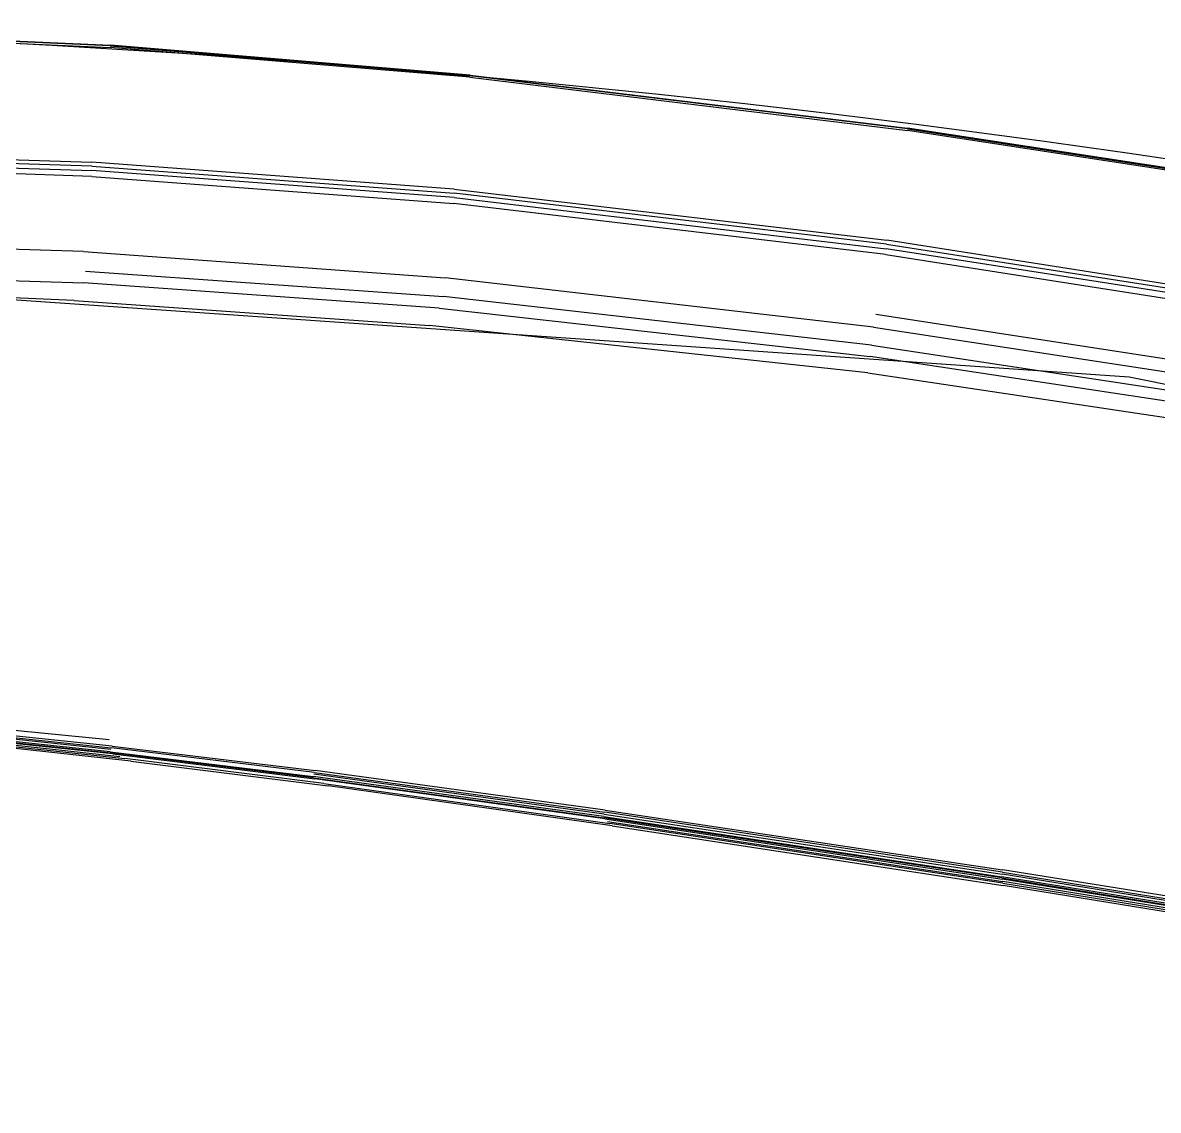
# Model space of a CAD drawing. Extents: x 526875 to 527530, y 3493038 to 3493574.
# Drawn here: x 527136.926 to 527138.334, y 3493326.176 to 3493327.525 of the extents above; entities that cross this region are included whole.
import ezdxf

# ---------------------------------------------------------------- set-up
doc = ezdxf.new("R2010")
doc.units = 0
doc.header["$LTSCALE"] = 2
doc.layers.get('0').update_dxf_attribs({"linetype": 'CONTINUOUS'})
doc.layers.add('L-WATER水景', color=5, linetype='CONTINUOUS')
doc.layers.add('W-_BOLLARD系船栓', color=4, linetype='CONTINUOUS')

# ---------------------------------------------------------------- blocks, each defined once
blk = doc.blocks.new('$matou$00000056')
at = {"color": 0, "linetype": 'Continuous'}
for p, q in [((-4144.49, -899.67, 0), (-3785.25, -1012.91, 0)), ((-3785.21, -1011.78, 0), (-4144.27, -898.59, 0)), ((-4143.94, -897.6, 0), (-3785.29, -1010.69, 0)), ((-4142.69, -895.41, 0), (-3785.6, -1008.08, 0)), ((-3785.74, -1006.29, 0), (-4141.66, -893.98, 0)), ((-4140.26, -892.15, 0), (-3785.8, -1004.01, 0)), ((-4144.67, -902.64, 0), (-3785.53, -1015.77, 0)), ((-3785.69, -1017.76, 0), (-4144.65, -904.78, 0)), ((-4144.56, -907.55, 0), (-3785.82, -1020.29, 0)), ((-3518.5, -1084.46, 0), (-3785.8, -1004.01, 0)), ((-3785.74, -1006.29, 0), (-3516.95, -1087.04, 0)), ((-3515.59, -1089.06, 0), (-3785.6, -1008.08, 0)), ((-3513.45, -1096.97, 0), (-3785.53, -1015.77, 0)), ((-3513.64, -1091.95, 0), (-3785.29, -1010.69, 0)), ((-3513, -1094.26, 0), (-3785.25, -1012.91, 0)), ((-3785.21, -1011.78, 0), (-3513.13, -1093.11, 0)), ((-3514.24, -1101.03, 0), (-3785.82, -1020.29, 0)), ((-3785.69, -1017.76, 0), (-3513.85, -1098.78, 0)), ((-3518.5, -1084.46, 0), (-3324.34, -1139.31, 0)), ((-3321.43, -1142.06, 0), (-3516.95, -1087.04, 0)), ((-3513.64, -1091.95, 0), (-3315.45, -1147.29, 0)), ((-3314.52, -1148.48, 0), (-3513.13, -1093.11, 0)), ((-3513, -1094.26, 0), (-3314.21, -1149.63, 0)), ((-3514.24, -1101.03, 0), (-3315.92, -1155.85, 0)), ((-3315.37, -1153.85, 0), (-3513.85, -1098.78, 0)), ((-3513.45, -1096.97, 0), (-3314.79, -1152.21, 0)), ((-3189.34, -1174.37, 0), (-3324.34, -1139.31, 0)), ((-3321.43, -1142.06, 0), (-3185.34, -1177.21, 0)), ((-3177.17, -1182.59, 0), (-3315.45, -1147.29, 0)), ((-3314.52, -1148.48, 0), (-3175.88, -1183.8, 0)), ((-3175.39, -1184.94, 0), (-3314.21, -1149.63, 0)), ((-3176.94, -1190.81, 0), (-3315.92, -1155.85, 0)), ((-3315.37, -1153.85, 0), (-3176.47, -1188.96, 0)), ((-3189.34, -1174.37, 0), (-3099.5, -1195.46, 0)), ((-3094.8, -1198.32, 0), (-3185.34, -1177.21, 0)), ((-3181.94, -1179.43, 0), (-3090.83, -1200.57, 0)), ((-3177.17, -1182.59, 0), (-3085.25, -1203.75, 0)), ((-3083.4, -1210.13, 0), (-3176.47, -1188.96, 0)), ((-3175.91, -1187.43, 0), (-3083.16, -1208.59, 0)), ((-3083.7, -1204.96, 0), (-3175.88, -1183.8, 0)), ((-3175.39, -1184.94, 0), (-3083.03, -1206.11, 0)), ((-3176.94, -1190.81, 0), (-3083.39, -1212.01, 0)), ((-3080.69, -1218.41, 0), (-3175.17, -1197.56, 0)), ((-3709.16, -1539.59, 0), (-4065.95, -1434.02, 0)), ((-4063.73, -1451.41, 0), (-3711.24, -1556.57, 0)), ((-3712.47, -1568.07, 0), (-4063.28, -1462.95, 0)), ((-3714.51, -1586.59, 0), (-4066.52, -1480.6, 0)), ((-4069.61, -1492.8, 0), (-3716.35, -1599.59, 0)), ((-3709.16, -1539.59, 0), (-3408.87, -1609.66, 0)), ((-4084.72, -1556.81, 0), (-3725.76, -1667.01, 0)), ((-3725.19, -1661.09, 0), (-4083.7, -1551.01, 0)), ((-3416.06, -1627.09, 0), (-3711.24, -1556.57, 0)), ((-3726.09, -1671.65, 0), (-4085.35, -1561.46, 0)), ((-4085.74, -1565.51, 0), (-3726.32, -1675.64, 0)), ((-3712.47, -1568.07, 0), (-3419.48, -1638.93, 0)), ((-3714.51, -1586.59, 0), (-3421.14, -1658.04, 0)), ((-3165.02, -1652.73, 0), (-3408.87, -1609.66, 0)), ((-3416.06, -1627.09, 0), (-3172.07, -1670.33, 0)), ((-3173.74, -1682.51, 0), (-3419.48, -1638.93, 0)), ((-3172.96, -1702.65, 0), (-3421.14, -1658.04, 0)), ((-3165.02, -1652.73, 0), (-2977.56, -1677.33, 0)), ((-3725.19, -1661.09, 0), (-3429.58, -1734.58, 0)), ((-3726.09, -1671.65, 0), (-3430.1, -1745.2, 0)), ((-3429.92, -1740.56, 0), (-3725.76, -1667.01, 0)), ((-2973.13, -1693.61, 0), (-3172.07, -1670.33, 0)), ((-4114.27, -1678.46, 0), (-3744.32, -1790.31, 0)), ((-3744.21, -1789.72, 0), (-4114.18, -1677.93, 0)), ((-4114.12, -1676.35, 0), (-3744.12, -1788.17, 0)), ((-3430.26, -1749.14, 0), (-3726.32, -1675.64, 0)), ((-3172.96, -1702.65, 0), (-2956.54, -1728.13, 0)), ((-3181.16, -1779.96, 0), (-3429.58, -1734.58, 0)), ((-3429.92, -1740.56, 0), (-3181.43, -1785.95, 0)), ((-3430.26, -1749.14, 0), (-3181.7, -1794.5, 0)), ((-3181.54, -1790.58, 0), (-3430.1, -1745.2, 0)), ((-3181.16, -1779.96, 0), (-2964.21, -1805.7, 0)), ((-3444.85, -1866.17, 0), (-3744.32, -1790.31, 0)), ((-3744.21, -1789.72, 0), (-3444.72, -1865.55, 0)), ((-3444.58, -1864.01, 0), (-3744.12, -1788.17, 0)), ((-3181.54, -1790.58, 0), (-2964.62, -1816.29, 0)), ((-2964.5, -1811.67, 0), (-3181.43, -1785.95, 0)), ((-2964.83, -1820.18, 0), (-3181.7, -1794.5, 0)), ((-3444.85, -1866.17, 0), (-3198.24, -1914.36, 0)), ((-3198.07, -1913.72, 0), (-3444.72, -1865.55, 0)), ((-3444.58, -1864.01, 0), (-3197.88, -1912.2, 0)), ((-2986.86, -1943.19, 0), (-3198.24, -1914.36, 0)), ((-3198.07, -1913.72, 0), (-2986.66, -1942.55, 0)), ((-2986.4, -1941.04, 0), (-3197.88, -1912.2, 0))]:
    blk.add_line(p, q, dxfattribs=at)
at = {"layer": 'W-_BOLLARD系船栓', "elevation": 0}
blk.add_lwpolyline([(-6727.01, -15.08, 0.047361), (-6712.22, -120.4, 0.071059), (-6549.69, -364.15, 0.106743), (-4524.57, -1531.01, 0.083644), (-2645.55, -1972.48, -0.010282), (5565.87, -2012.73, -0.041262), (6105.07, -1863.2, 0.304271), (6623.1, -1179.78, 0.082265), (6714.73, -654.33), (6727.01, 59.7), (6714.73, 773.74, 0.082265), (6623.1, 1299.19, 0.256696), (6105.07, 1839.57, 0.028009), (5545.43, 1985.11, 0.02503), (-2645.55, 1949.01, 0.085737), (-4525.67, 1505.86, 0.098082), (-6474.2, 408.49, 0.055987), (-6646.53, 216.4, 0.167612), (-6727.01, -15.08)], format="xyb", dxfattribs=at)
at = {"layer": 'W-_BOLLARD系船栓'}
blk.add_polyline3d([(5088.76, -1650.51, 0), (-2711.47, -1650.51, 0), (-2777.68, -1716.72, 0), (-3888.82, -1523.11, 0), (-4872.84, -1154.29, 0), (-5607.26, -767.5, 0), (-6268.48, -180.56, 0), (-6288.71, -6.34, 0), (-6288.71, -6.34, 0), (-6008.42, 521.29, 0), (-5510.46, 847.09, 0), (-4700.48, 1239.22, 0), (-3649.31, 1581.77, 0), (-2775.23, 1713.07, 0), (-2711.74, 1595.35, 0), (-580.98, 1668.75, 0)], dxfattribs=at)

msp = doc.modelspace()

# ---------------------------------------------------------------- block references
at = {"layer": 'L-WATER水景', "color": 8, "lineweight": 0, "xscale": 0.0018, "yscale": 0.0012, "zscale": 0.001291236534000011, "rotation": 182.6690366972091}
msp.add_blockref('$matou$00000056', (527131.3911, 3493324.9344), dxfattribs=at)

doc.saveas('drawing.dxf')
